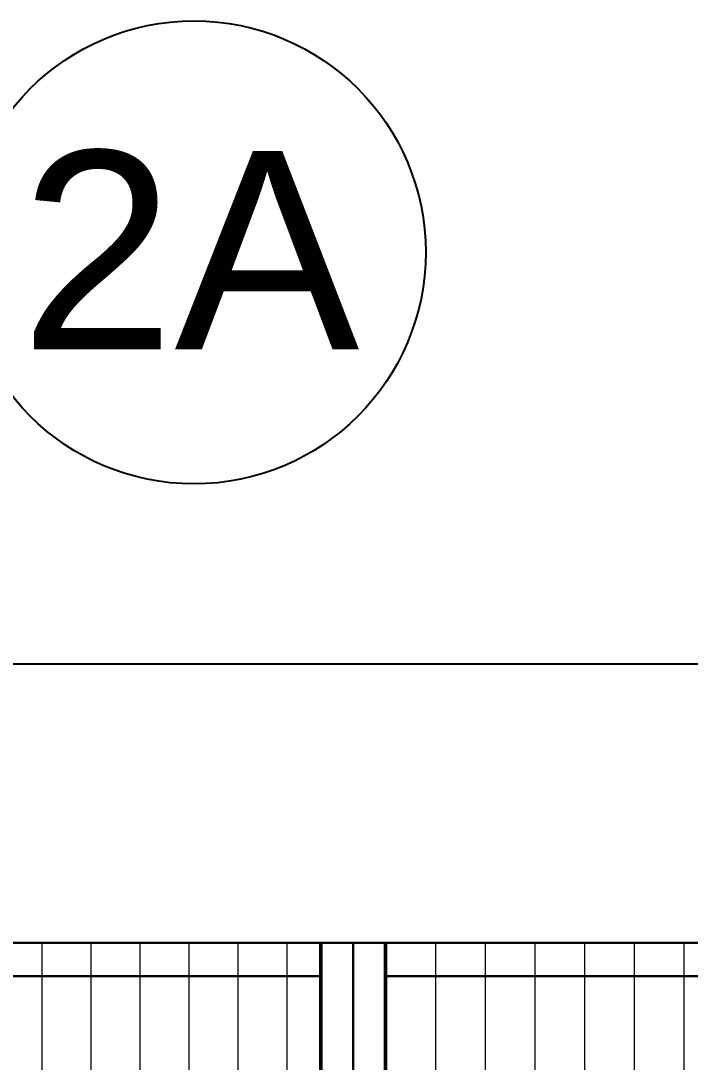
# Model space of a CAD drawing. Header units: millimetres. Extents: x -1379 to 1385823, y -4884429 to 548763.
# Drawn here: x 618243 to 619254, y -2294026 to -2292452 of the extents above; entities that cross this region are included whole.
import ezdxf

# ---------------------------------------------------------------- set-up
doc = ezdxf.new("R2010")
doc.units = ezdxf.units.MM
doc.layers.add('000 - CONCRETE_EX_LOUVERS_DEF_SUB', color=7, linetype='Continuous', plot=False)
doc.layers.add('000 - D I M', color=7, linetype='Continuous')
doc.layers.add('A-ANNO-IDEN', color=7, linetype='Continuous', lineweight=25)
doc.styles.add('ARIAL', font='arial.ttf')
doc.styles.add('Arial_2', font='arial.ttf', dxfattribs={"height": 3})
doc.dimstyles.new('DPA-DIM-3_0_T-T', dxfattribs={"dimscale": 304.8, "dimtxt": 306.07782, "dimasz": 0.656168, "dimexe": 0.656168, "dimexo": 0.0625, "dimgap": 0.164042, "dimtad": 1, "dimdec": 0, "dimzin": 0, "dimdsep": 46, "dimtxsty": 'Arial_2', "dimblk1": 'OBLIQUE', "dimblk2": 'OBLIQUE', "dimsah": 1, "dimcen": 0.09, "dimdle": 0.656168, "dimclrd": 7, "dimclre": 7, "dimclrt": 7, "dimadec": 8, "dimazin": 0, "dimtfac": 1, "dimtdec": 4, "dimtix": 1, "dimtmove": 0, "dimatfit": 3, "dimfxl": 1.312336, "dimfxlon": 1, "dimtvp": 1, "dimtolj": 1, "dimtzin": 0, "dimarcsym": 2})

# ---------------------------------------------------------------- blocks, each defined once
blk = doc.blocks.new('DPA_CP_Entrance Louver Grill Vertical Z - Louver Grill Vertical Z-V174-IV01 - ELEVATION 4')
at = {"layer": '000 - CONCRETE_EX_LOUVERS_DEF_SUB', "color": 7}
for p, q in [((2312459.7, 111625), (2312409.7, 111625)), ((2312409.7, 111625), (2312459.7, 111625)), ((2312457.7, 111625), (2312409.7, 111625)), ((2312409.7, 111625), (2312459.7, 111625)), ((2313909.7, 111625), (2312409.7, 111625)), ((2313909.7, 111625), (2312409.7, 111625)), ((2312459.7, 111625), (2312457.7, 111625)), ((2312460.2, 111575), (2313859.7, 111575)), ((2313859.7, 111575), (2312460.2, 111575)), ((2312460.2, 111575), (2313859.7, 111575)), ((2313859.7, 111575), (2312460.2, 111575))]:
    blk.add_line(p, q, dxfattribs=at)
blk = doc.blocks.new('DPA_CP_Entrance Louver Grill Vertical Z - Louver Grill Vertical Z-5239802-IV01 - ELEVATION 4')
at = {"layer": '000 - CONCRETE_EX_LOUVERS_DEF_SUB', "color": 7}
for p, q in [((2312409.7, 111625), (2311372.7, 111625)), ((2312409.7, 111625), (2311372.7, 111625)), ((2312409.7, 111625), (2312359.7, 111625)), ((2312359.7, 111625), (2312409.7, 111625)), ((2312359.7, 111625), (2312409.7, 111625)), ((2312361.7, 111625), (2312359.7, 111625)), ((2312409.7, 111625), (2312361.7, 111625)), ((2311422.7, 111575), (2312359.7, 111575)), ((2312359.7, 111575), (2311422.7, 111575)), ((2311422.7, 111575), (2312359.7, 111575)), ((2312359.7, 111575), (2311422.7, 111575))]:
    blk.add_line(p, q, dxfattribs=at)
blk = doc.blocks.new('DPA_CP_Entrance Louver Grill Vertical Z - Louver Grill Vertical Z-5242754-IV01 - ELEVATION 4')
at = {"layer": '000 - CONCRETE_EX_LOUVERS_DEF_SUB', "color": 7}
for p, q in [((2311372.7, 111625), (2312410.2, 111625)), ((2311372.7, 111625), (2312410.2, 111625)), ((2312360.2, 111625), (2312410.2, 111625)), ((2312410.2, 111625), (2312360.2, 111625)), ((2312360.2, 111625), (2312362.2, 111625)), ((2312410.2, 111625), (2312360.2, 111625)), ((2312360.2, 111625), (2312360.2, 109825)), ((2312360.2, 109825), (2312360.2, 111625)), ((2312362.2, 111625), (2312410.2, 111625)), ((2312362.2, 111625), (2312362.2, 109825)), ((2312362.2, 111625), (2312362.2, 109825)), ((2312410.2, 109825), (2312410.2, 111625)), ((2312410.2, 109825), (2312410.2, 111625)), ((2312410.2, 111625), (2312410.2, 109825)), ((2312410.2, 111625), (2312410.2, 109825)), ((2312410.2, 111575), (2312410.2, 111625)), ((2312410.2, 111625), (2312410.2, 111575)), ((2312360.2, 111575), (2311422.7, 111575)), ((2311422.7, 111575), (2312360.2, 111575)), ((2312360.2, 111575), (2311422.7, 111575)), ((2311422.7, 111575), (2312360.2, 111575)), ((2312360.2, 111575), (2312360.2, 109885)), ((2312360.2, 109885), (2312360.2, 111575)), ((2312360.2, 111575), (2312360.2, 109885)), ((2312360.2, 109885), (2312360.2, 111575))]:
    blk.add_line(p, q, dxfattribs=at)
blk = doc.blocks.new('GM_Louver Grill Vertical Z1 - Z Profile-V175-IV01 - ELEVATION 4')
at = {"layer": '000 - CONCRETE_EX_LOUVERS_DEF_SUB', "color": 7, "lineweight": 9}
blk.add_line((2311866.5, 109825), (2311866.5, 111625), dxfattribs=at)
blk = doc.blocks.new('DPA_CP_Entrance Louver Grill Vertical Z - Louver Grill Vertical Z-V176-IV01 - ELEVATION 4')
at = {"layer": '000 - CONCRETE_EX_LOUVERS_DEF_SUB', "color": 7}
for p, q in [((2312410.2, 111625), (2312460.2, 111625)), ((2312460.2, 111625), (2312410.2, 111625)), ((2312410.2, 111625), (2312410.2, 109825)), ((2312410.2, 109825), (2312410.2, 111625)), ((2312460.2, 111625), (2312410.2, 111625)), ((2312410.2, 111625), (2312458.2, 111625)), ((2312410.2, 109825), (2312410.2, 111625)), ((2312410.2, 109825), (2312410.2, 111625)), ((2312410.2, 111575), (2312410.2, 111625)), ((2312410.2, 111625), (2312410.2, 111575)), ((2312410.2, 111625), (2313910.2, 111625)), ((2312410.2, 111625), (2313910.2, 111625)), ((2312458.2, 111625), (2312460.2, 111625)), ((2312458.2, 109825), (2312458.2, 111625)), ((2312458.2, 109825), (2312458.2, 111625)), ((2312460.2, 111625), (2312460.2, 109825)), ((2312460.2, 109825), (2312460.2, 111625)), ((2312460.2, 109885), (2312460.2, 111575)), ((2312460.2, 109885), (2312460.2, 111575)), ((2313860.2, 111575), (2312460.2, 111575)), ((2312460.2, 111575), (2313860.2, 111575)), ((2313860.2, 111575), (2312460.2, 111575)), ((2312460.2, 111575), (2313860.2, 111575)), ((2312460.2, 109885), (2312460.2, 111575)), ((2312460.2, 109885), (2312460.2, 111575))]:
    blk.add_line(p, q, dxfattribs=at)
blk = doc.blocks.new('_Oblique')
at = {"color": 7, "linetype": 'ByBlock', "lineweight": -2}
blk.add_line((-0.5, -0.5), (0.5, 0.5), dxfattribs=at)
blk = doc.blocks.new('*D1897')
at = {"layer": '000 - D I M', "color": 7, "lineweight": -2, "transparency": 16777216}
for p, q in [((617707.8, -2293043.4), (617707.8, -2293624.3)), ((621762.8, -2293805.3), (621762.8, -2293224.3)), ((617507.8, -2293424.3), (621962.8, -2293424.3))]:
    blk.add_line(p, q, dxfattribs=at)
at = {"layer": 'Defpoints', "color": 7, "transparency": 16777216}
for p in [(617707.8, -2293024.3), (621762.8, -2293424.3), (621762.8, -2293824.3)]:
    blk.add_point(p, dxfattribs=at)
at = {"layer": '000 - D I M', "color": 7, "lineweight": -2, "transparency": 16777216, "xscale": 200, "yscale": 200, "zscale": 200, "rotation": 180}
blk.add_blockref('_Oblique', (617707.8, -2293424.3), dxfattribs=at)
at = {"layer": '000 - D I M', "color": 7, "lineweight": -2, "transparency": 16777216, "xscale": 200, "yscale": 200, "zscale": 200}
blk.add_blockref('_Oblique', (621762.8, -2293424.3), dxfattribs=at)
at = {"layer": '000 - D I M', "color": 7, "transparency": 16777216, "insert": (619735.3, -2293372.8), "char_height": 3, "width": 1107.531, "attachment_point": 5, "style": 'Arial_2'}
blk.add_mtext('\\A1;4055', dxfattribs=at)
blk = doc.blocks.new('DPA_TAG_Multi Tags_Specific - Exterior-5922051-IV01 - ELEVATION 4')
at = {"layer": 'A-ANNO-IDEN', "color": 7}
blk.add_circle((2301109.8, 112669), 350, dxfattribs=at)

msp = doc.modelspace()

# ---------------------------------------------------------------- block references
at = {"layer": '000 - CONCRETE_EX_LOUVERS_DEF_SUB', "color": 7}
for name, p in [('DPA_CP_Entrance Louver Grill Vertical Z - Louver Grill Vertical Z-5239802-IV01 - ELEVATION 4', (-1693665, -2405471)), ('DPA_CP_Entrance Louver Grill Vertical Z - Louver Grill Vertical Z-5242754-IV01 - ELEVATION 4', (-1693665, -2405471)), ('GM_Louver Grill Vertical Z1 - Z Profile-V175-IV01 - ELEVATION 4', (-1693591, -2405471)), ('GM_Louver Grill Vertical Z1 - Z Profile-V175-IV01 - ELEVATION 4', (-1693517, -2405471)), ('GM_Louver Grill Vertical Z1 - Z Profile-V175-IV01 - ELEVATION 4', (-1693443.1, -2405471)), ('GM_Louver Grill Vertical Z1 - Z Profile-V175-IV01 - ELEVATION 4', (-1693369.1, -2405471)), ('GM_Louver Grill Vertical Z1 - Z Profile-V175-IV01 - ELEVATION 4', (-1693295.2, -2405471)), ('GM_Louver Grill Vertical Z1 - Z Profile-V175-IV01 - ELEVATION 4', (-1693221.2, -2405471)), ('DPA_CP_Entrance Louver Grill Vertical Z - Louver Grill Vertical Z-V174-IV01 - ELEVATION 4', (-1693665, -2405471)), ('DPA_CP_Entrance Louver Grill Vertical Z - Louver Grill Vertical Z-V176-IV01 - ELEVATION 4', (-1693665, -2405471)), ('GM_Louver Grill Vertical Z1 - Z Profile-V175-IV01 - ELEVATION 4', (-1693071.2, -2405471)), ('GM_Louver Grill Vertical Z1 - Z Profile-V175-IV01 - ELEVATION 4', (-1692996.2, -2405471)), ('GM_Louver Grill Vertical Z1 - Z Profile-V175-IV01 - ELEVATION 4', (-1692921.2, -2405471)), ('GM_Louver Grill Vertical Z1 - Z Profile-V175-IV01 - ELEVATION 4', (-1692846.2, -2405471)), ('GM_Louver Grill Vertical Z1 - Z Profile-V175-IV01 - ELEVATION 4', (-1692771.2, -2405471)), ('GM_Louver Grill Vertical Z1 - Z Profile-V175-IV01 - ELEVATION 4', (-1692696.2, -2405471)), ('GM_Louver Grill Vertical Z1 - Z Profile-V175-IV01 - ELEVATION 4', (-1692621.2, -2405471))]:
    msp.add_blockref(name, p, dxfattribs=at)
at = {"layer": 'A-ANNO-IDEN', "color": 7}
msp.add_blockref('DPA_TAG_Multi Tags_Specific - Exterior-5922051-IV01 - ELEVATION 4', (-1682605, -2405471), dxfattribs=at)

# ---------------------------------------------------------------- texts
at = {"layer": 'A-ANNO-IDEN', "color": 7, "lineweight": 9, "insert": (618242.2, -2292648.8), "char_height": 300, "width": 633.333, "attachment_point": 1, "style": 'ARIAL'}
msp.add_mtext('2A', dxfattribs=at)

# ---------------------------------------------------------------- dimensions: what is measured, and where the dimension line sits
at = {"layer": '000 - D I M', "color": 7}
dim = msp.add_linear_dim(base=(621762.8, -2293424.3), p1=(617707.8, -2293024.3), p2=(621762.8, -2293824.3), dimstyle='DPA-DIM-3_0_T-T', override={"dimpost": '<>', "dimclrd": 7, "dimclre": 7, "dimclrt": 7, "dimfxl": 4133.161623}, dxfattribs=at)
dim.commit()
dim.dimension.update_dxf_attribs({"geometry": '*D1897', "text_midpoint": (619735.3, -2293372.8)})

doc.saveas('drawing.dxf')
